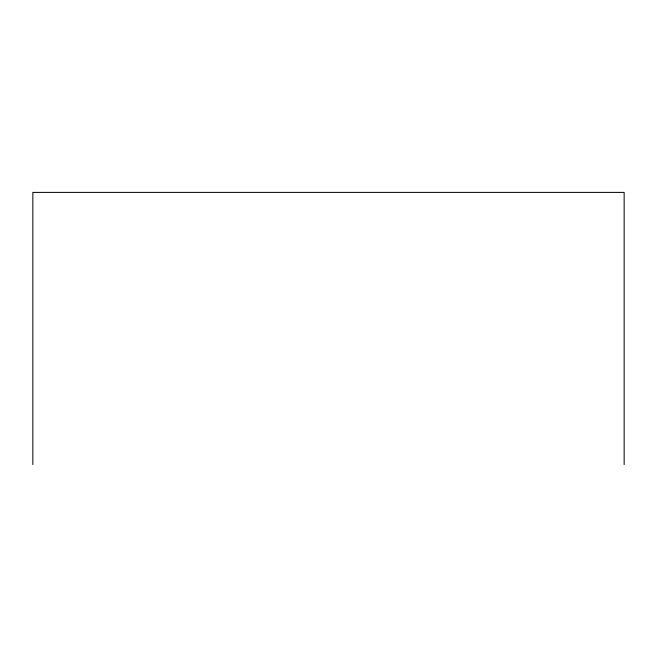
<?xml version="1.0" encoding="UTF-8"?>
<svg xmlns="http://www.w3.org/2000/svg" width="657" height="657" viewBox="0 0 657 657"><rect width="100%" height="100%" fill="white"/><g stroke="black" fill="none" stroke-linecap="round" stroke-linejoin="round"><path stroke-width="0.99" d="M624.15 464.598L624.15 192.402L32.85 192.402L32.85 464.598"/></g></svg>
